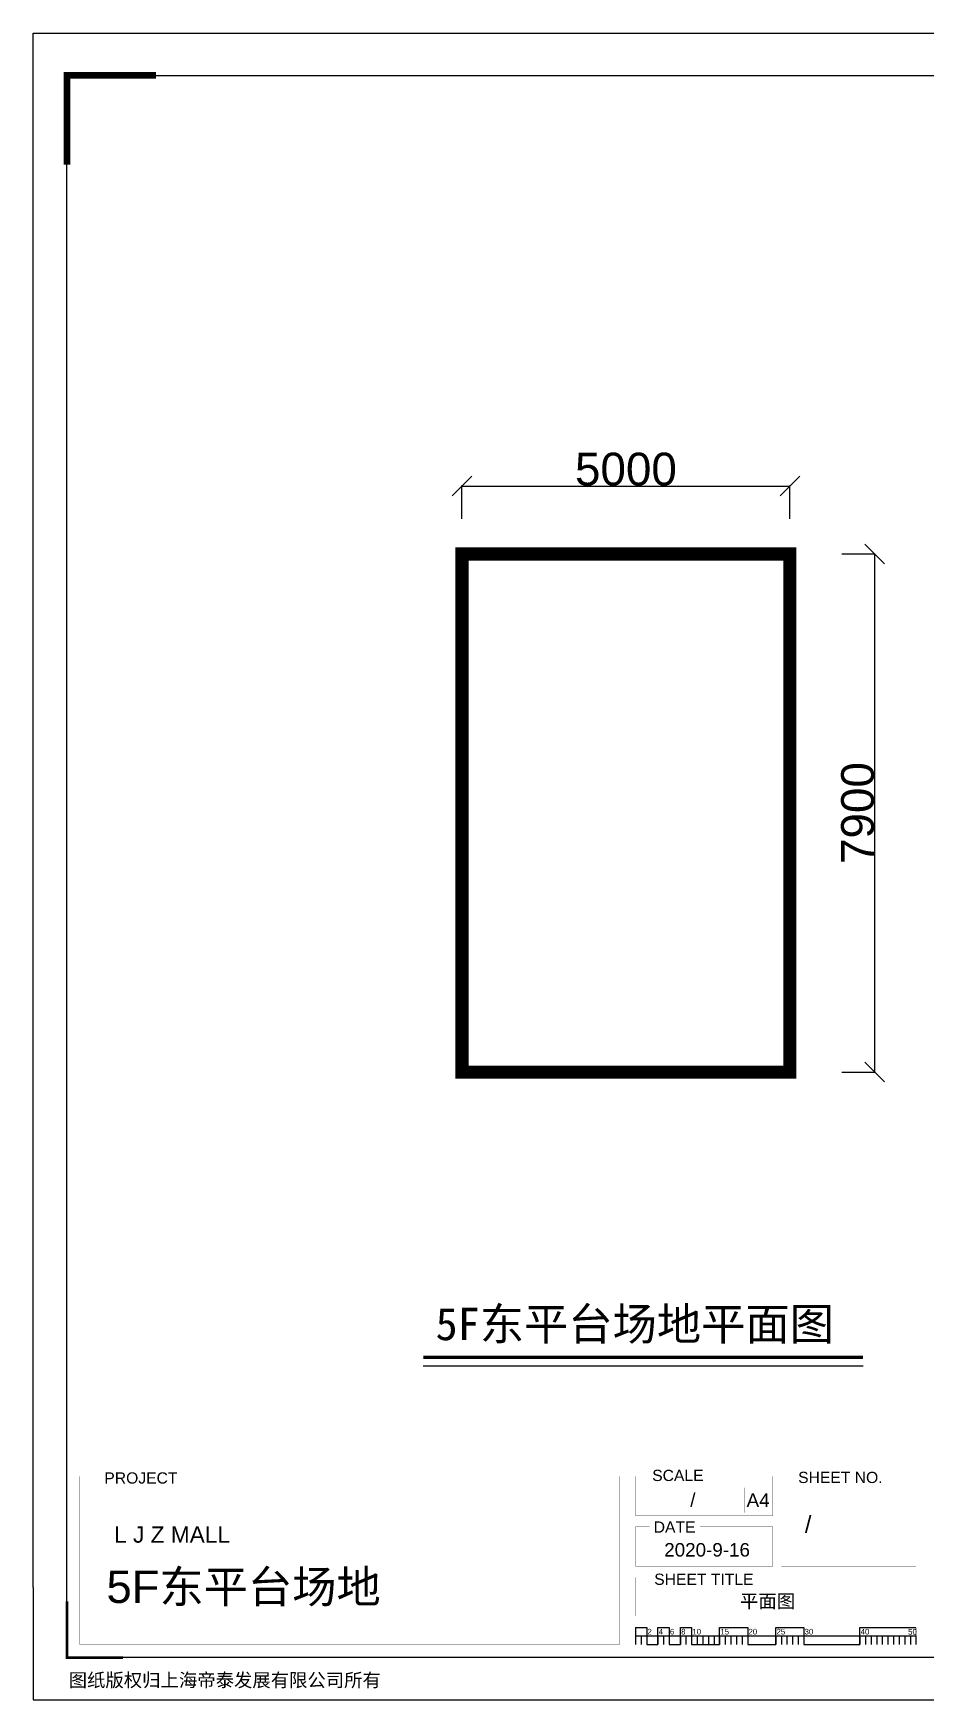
# Model space of a CAD drawing. Header units: inches. Extents: x -17552 to 18373, y -11473 to 13931.
# Drawn here: x -17552 to -3945, y -11473 to 13931 of the extents above; entities that cross this region are included whole.
import ezdxf
from ezdxf.enums import TextEntityAlignment as Align

# ---------------------------------------------------------------- set-up
doc = ezdxf.new("R2010")
doc.units = ezdxf.units.IN
doc.header["$MEASUREMENT"] = 0
doc.layers.add('DIM', color=3, linetype='Continuous')
doc.layers.add('WALL', color=255, linetype='Continuous')
doc.styles.get("Standard").update_dxf_attribs({"font": 'arial.ttf'})
doc.dimstyles.new('DIM-200MM', dxfattribs={"dimtxt": 200, "dimasz": 120, "dimexe": 10, "dimexo": 10, "dimgap": 0.7, "dimtad": 1, "dimdec": 0, "dimrnd": 5, "dimzin": 1, "dimdsep": 46, "dimtxsty": 'Standard', "dimblk": 'OBLIQUE', "dimcen": 0.5, "dimdle": 1, "dimclrd": 256, "dimclre": 256, "dimclrt": 7, "dimaunit": 1, "dimadec": 0, "dimazin": 0, "dimtfac": 1, "dimtdec": 0, "dimtix": 1, "dimtmove": 2, "dimatfit": 3, "dimfxl": 0, "dimtolj": 1, "dimtzin": 1, "dimarcsym": 0})

# ---------------------------------------------------------------- blocks, each defined once
blk = doc.blocks.new('_Oblique')
at = {"color": 0, "linetype": 'ByBlock', "lineweight": -2}
blk.add_line((-0.5, -0.5), (0.5, 0.5), dxfattribs=at)
blk = doc.blocks.new('*D42')
at = {"layer": 'DEFPOINTS', "color": 0, "transparency": 16777216}
for p in [(-6016, 7028), (-11016, 5994), (-6016, 5994)]:
    blk.add_point(p, dxfattribs=at)
at = {"layer": 'DIM', "lineweight": -2, "transparency": 16777216}
for p, q in [((-11017, 7028), (-6015, 7028)), ((-11016, 6528), (-11016, 7038)), ((-6016, 6528), (-6016, 7038))]:
    blk.add_line(p, q, dxfattribs=at)
at = {"layer": 'DIM', "lineweight": -2, "transparency": 16777216, "xscale": 300, "yscale": 300, "zscale": 300, "rotation": 180}
blk.add_blockref('_Oblique', (-11016, 7028), dxfattribs=at)
at = {"layer": 'DIM', "lineweight": -2, "transparency": 16777216, "xscale": 300, "yscale": 300, "zscale": 300}
blk.add_blockref('_Oblique', (-6016, 7028), dxfattribs=at)
at = {"layer": 'DIM', "color": 7, "transparency": 16777216, "insert": (-8516, 7284), "char_height": 500, "attachment_point": 5}
blk.add_mtext('\\A1;5000', dxfattribs=at)
blk = doc.blocks.new('*D43')
at = {"layer": 'DEFPOINTS', "color": 0, "transparency": 16777216}
for p in [(-6016, 5994), (-6016, -1906), (-4725, -1906)]:
    blk.add_point(p, dxfattribs=at)
at = {"layer": 'DIM', "lineweight": -2, "transparency": 16777216}
for p, q in [((-5225, 5994), (-4715, 5994)), ((-4725, 5995), (-4725, -1907)), ((-5225, -1906), (-4715, -1906))]:
    blk.add_line(p, q, dxfattribs=at)
at = {"layer": 'DIM', "lineweight": -2, "transparency": 16777216, "xscale": 300, "yscale": 300, "zscale": 300}
for p, rotation in [((-4725, 5994), 90), ((-4725, -1906), 270)]:
    blk.add_blockref('_Oblique', p, dxfattribs=dict(at, rotation=rotation))
at = {"layer": 'DIM', "color": 7, "transparency": 16777216, "insert": (-4981, 2044), "char_height": 500, "attachment_point": 5, "rotation": 90}
blk.add_mtext('\\A1;7900', dxfattribs=at)

msp = doc.modelspace()

# ---------------------------------------------------------------- linework, layer by layer
at = {"color": 8}
msp.add_line((-8369.9, -10501.7), (-4093.1, -10501.7), dxfattribs=at)
for points in [[(-17552.2, -9762.4), (-17552.2, 13931), (16662.2, 13931)], [(-11606.9, -6385.1), (-4900.3, -6385.1)], [(-17552.2, -9762.4), (-17552.2, -11473.1), (16662.2, -11473.1)], [(-8369.9, -10373.4), (-8369.9, -10630)], [(-8198.9, -10501.7), (-8198.9, -10630)], [(-6659.2, -10501.7), (-6659.2, -10630)], [(-6231.5, -10501.7), (-6231.5, -10630)], [(-4093.1, -10501.7), (-4093.1, -10630)]]:
    msp.add_lwpolyline(points)
for points, const_width in [([(-17039, 11931), (-17039, 13289.5), (-15680.4, 13289.5)], 102.6), ([(-11606.9, -6255), (-4900.3, -6255)], 49.5), ([(-15337.4, -8068.1), (-8613.9, -8068.1), (-8613.9, -10633.6), (-16841, -10633.6), (-16841, -8068.1), (-16554.2, -8068.1)], 4.28), ([(-7254.6, -8068.1), (-6274.3, -8068.1), (-6274.3, -8666.8), (-8369.9, -8666.8), (-8369.9, -8068.1), (-8156.1, -8068.1)], 4.28), ([(-4594.1, -8068.1), (-4093.1, -8068.1), (-4093.1, -9436.6), (-6146, -9436.6), (-6146, -8068.1), (-5974.9, -8068.1)], 4.28), ([(-6714.3, -8239.7), (-6714.3, -8621)], 4.28), ([(-7388.1, -8837.9), (-6274.3, -8837.9), (-6274.3, -9436.6), (-8369.9, -9436.6), (-8369.9, -8837.9), (-8156.1, -8837.9)], 4.28), ([(-6705.9, -9607.7), (-4093.1, -9607.7), (-4093.1, -10197.8), (-8369.9, -10197.8), (-8369.9, -9607.7), (-8156.1, -9607.7)], 4.28), ([(-17039, -9976.3), (-17039, -10831.6), (-16183.6, -10831.6)], 42.8), ([(-8198.9, -10373.4), (-8198.9, -10501.7)], 8.55), ([(-8027.8, -10373.4), (-8027.8, -10501.7)], 8.55), ([(-7856.7, -10373.4), (-7856.7, -10501.7)], 8.55), ([(-7685.7, -10373.4), (-7685.7, -10501.7)], 8.55), ([(-7514.6, -10373.4), (-7514.6, -10501.7)], 8.55), ([(-7086.9, -10373.4), (-7086.9, -10501.7)], 8.55), ([(-6659.2, -10373.4), (-6659.2, -10501.7)], 8.55), ([(-6231.5, -10373.4), (-6231.5, -10501.7)], 8.55), ([(-5803.9, -10373.4), (-5803.9, -10501.7)], 8.55), ([(-4948.5, -10373.4), (-4948.5, -10501.7)], 8.55), ([(-4093.1, -10373.4), (-4093.1, -10501.7)], 8.55)]:
    msp.add_lwpolyline(points, dxfattribs=dict(const_width=const_width))
msp.add_lwpolyline([(-17039, 13289.5), (17859.7, 13289.5), (17859.7, -10831.6), (-17039, -10831.6)], close=True)
for points in [[(-8369.9, -10373.4), (-8198.9, -10373.4), (-8198.9, -10630), (-8027.8, -10630), (-8027.8, -10373.4), (-7856.7, -10373.4), (-7856.7, -10630), (-7685.7, -10630), (-7685.7, -10373.4), (-7514.6, -10373.4), (-7514.6, -10630), (-7086.9, -10630), (-7086.9, -10373.4), (-6659.2, -10373.4), (-6659.2, -10630), (-6231.5, -10630), (-6231.5, -10373.4), (-5803.9, -10373.4), (-5803.9, -10630), (-4948.5, -10630), (-4948.5, -10373.4), (-4093.1, -10373.4)], [(-8284.4, -10501.7), (-8284.4, -10630)], [(-8027.8, -10501.7), (-8027.8, -10630)], [(-7942.3, -10501.7), (-7942.3, -10630)], [(-7856.7, -10501.7), (-7856.7, -10630)], [(-7685.7, -10501.7), (-7685.7, -10630)], [(-7600.1, -10501.7), (-7600.1, -10630)], [(-7514.6, -10501.7), (-7514.6, -10630)], [(-7429.1, -10501.7), (-7429.1, -10630)], [(-7343.5, -10501.7), (-7343.5, -10630)], [(-7258, -10501.7), (-7258, -10630)], [(-7172.4, -10501.7), (-7172.4, -10630)], [(-7086.9, -10501.7), (-7086.9, -10630)], [(-7001.4, -10501.7), (-7001.4, -10630)], [(-6915.8, -10501.7), (-6915.8, -10630)], [(-6830.3, -10501.7), (-6830.3, -10630)], [(-6744.8, -10501.7), (-6744.8, -10630)], [(-6146, -10501.7), (-6146, -10630)], [(-6060.5, -10501.7), (-6060.5, -10630)], [(-5974.9, -10501.7), (-5974.9, -10630)], [(-5889.4, -10501.7), (-5889.4, -10630)], [(-5803.9, -10501.7), (-5803.9, -10630)], [(-4948.5, -10501.7), (-4948.5, -10630)], [(-4863, -10501.7), (-4863, -10630)], [(-4777.4, -10501.7), (-4777.4, -10630)], [(-4691.9, -10501.7), (-4691.9, -10630)], [(-4606.4, -10501.7), (-4606.4, -10630)], [(-4520.8, -10501.7), (-4520.8, -10630)], [(-4435.3, -10501.7), (-4435.3, -10630)], [(-4349.8, -10501.7), (-4349.8, -10630)], [(-4264.2, -10501.7), (-4264.2, -10630)], [(-4178.7, -10501.7), (-4178.7, -10630)]]:
    msp.add_lwpolyline(points, dxfattribs=at)
at = {"layer": 'WALL', "const_width": 200}
msp.add_lwpolyline([(-11016, 5993.7), (-11016, -1906.3), (-6016, -1906.3), (-6016, 5993.7)], close=True, dxfattribs=at)

# ---------------------------------------------------------------- texts
for s, height, p in [('PROJECT', 171.07, (-16469.2, -8178.8)), ('SCALE', 171.07, (-8115.5, -8139.8)), ('SHEET NO.', 171.07, (-5890.3, -8170.3)), ('A4', 205.29, (-6676, -8534)), ('DATE', 171.07, (-8092.1, -8927.2)), ('SHEET TITLE', 171.072, (-8084.4, -9722.9)), ('2', 85.5, (-8187.2, -10479.2)), ('4', 85.5, (-8016.1, -10479.2)), ('6', 85.5, (-7845, -10479.2)), ('8', 85.5, (-7674, -10479.2)), ('10', 85.54, (-7502.9, -10479.2)), ('15', 85.54, (-7075.2, -10479.2)), ('20', 85.54, (-6647.5, -10479.2)), ('25', 85.54, (-6219.8, -10479.2)), ('30', 85.54, (-5792.2, -10479.2)), ('40', 85.54, (-4936.8, -10479.2)), ('50', 85.54, (-4212.8, -10482.2)), ('图纸版权归上海帝泰发展有限公司所有', 205.286, (-17012.7, -11277.3))]:
    msp.add_text(s, height=height).set_placement(p)
at = {"width": 6740.001, "attachment_point": 1}
for s, insert, char_height in [('{\\fSimSun|b0|i0|c134|p2;5F东平台场地平面图}', (-11418.2, -5497.3), 495), ('L J Z MALL', (-16320.5, -8832.7), 247.5)]:
    msp.add_mtext(s, dxfattribs=dict(at, insert=insert, char_height=char_height))
for tag, text, p in [('/', 'AS NOTED', (-7455.6, -8530.8)), ('2020-9-16', '2020-7-22', (-6624.7, -9291.1))]:
    msp.add_attdef(tag, text=text, height=205.29).set_placement(p, align=Align.RIGHT)
for tag, p, s, height in [('/', (-5787.7, -8930.3), 'SHEET NO.', 256.61), ('5F东平台场地', (-16436.5, -9998.9), '###############', 495), ('平面图', (-6775.9, -10073.9), 'SHEET-TITLE', 205.286)]:
    msp.add_attdef(tag, p, s, height=height)

# ---------------------------------------------------------------- dimensions: what is measured, and where the dimension line sits
at = {"layer": 'DIM'}
dim = msp.add_linear_dim(base=(-6016, 7027.5), p1=(-11016, 5993.7), p2=(-6016, 5993.7), dimstyle='DIM-200MM', override={"dimtxt": 500, "dimasz": 300}, dxfattribs=at)
dim.commit()
dim.dimension.update_dxf_attribs({"geometry": '*D42', "text_midpoint": (-8516, 7283.5)})
dim = msp.add_linear_dim(base=(-4724.9, -1906.3), p1=(-6016, 5993.7), p2=(-6016, -1906.3), angle=90, dimstyle='DIM-200MM', override={"dimtxt": 500, "dimasz": 300}, dxfattribs=at)
dim.commit()
dim.dimension.update_dxf_attribs({"geometry": '*D43', "text_midpoint": (-4980.9, 2043.7)})

doc.saveas('drawing.dxf')
